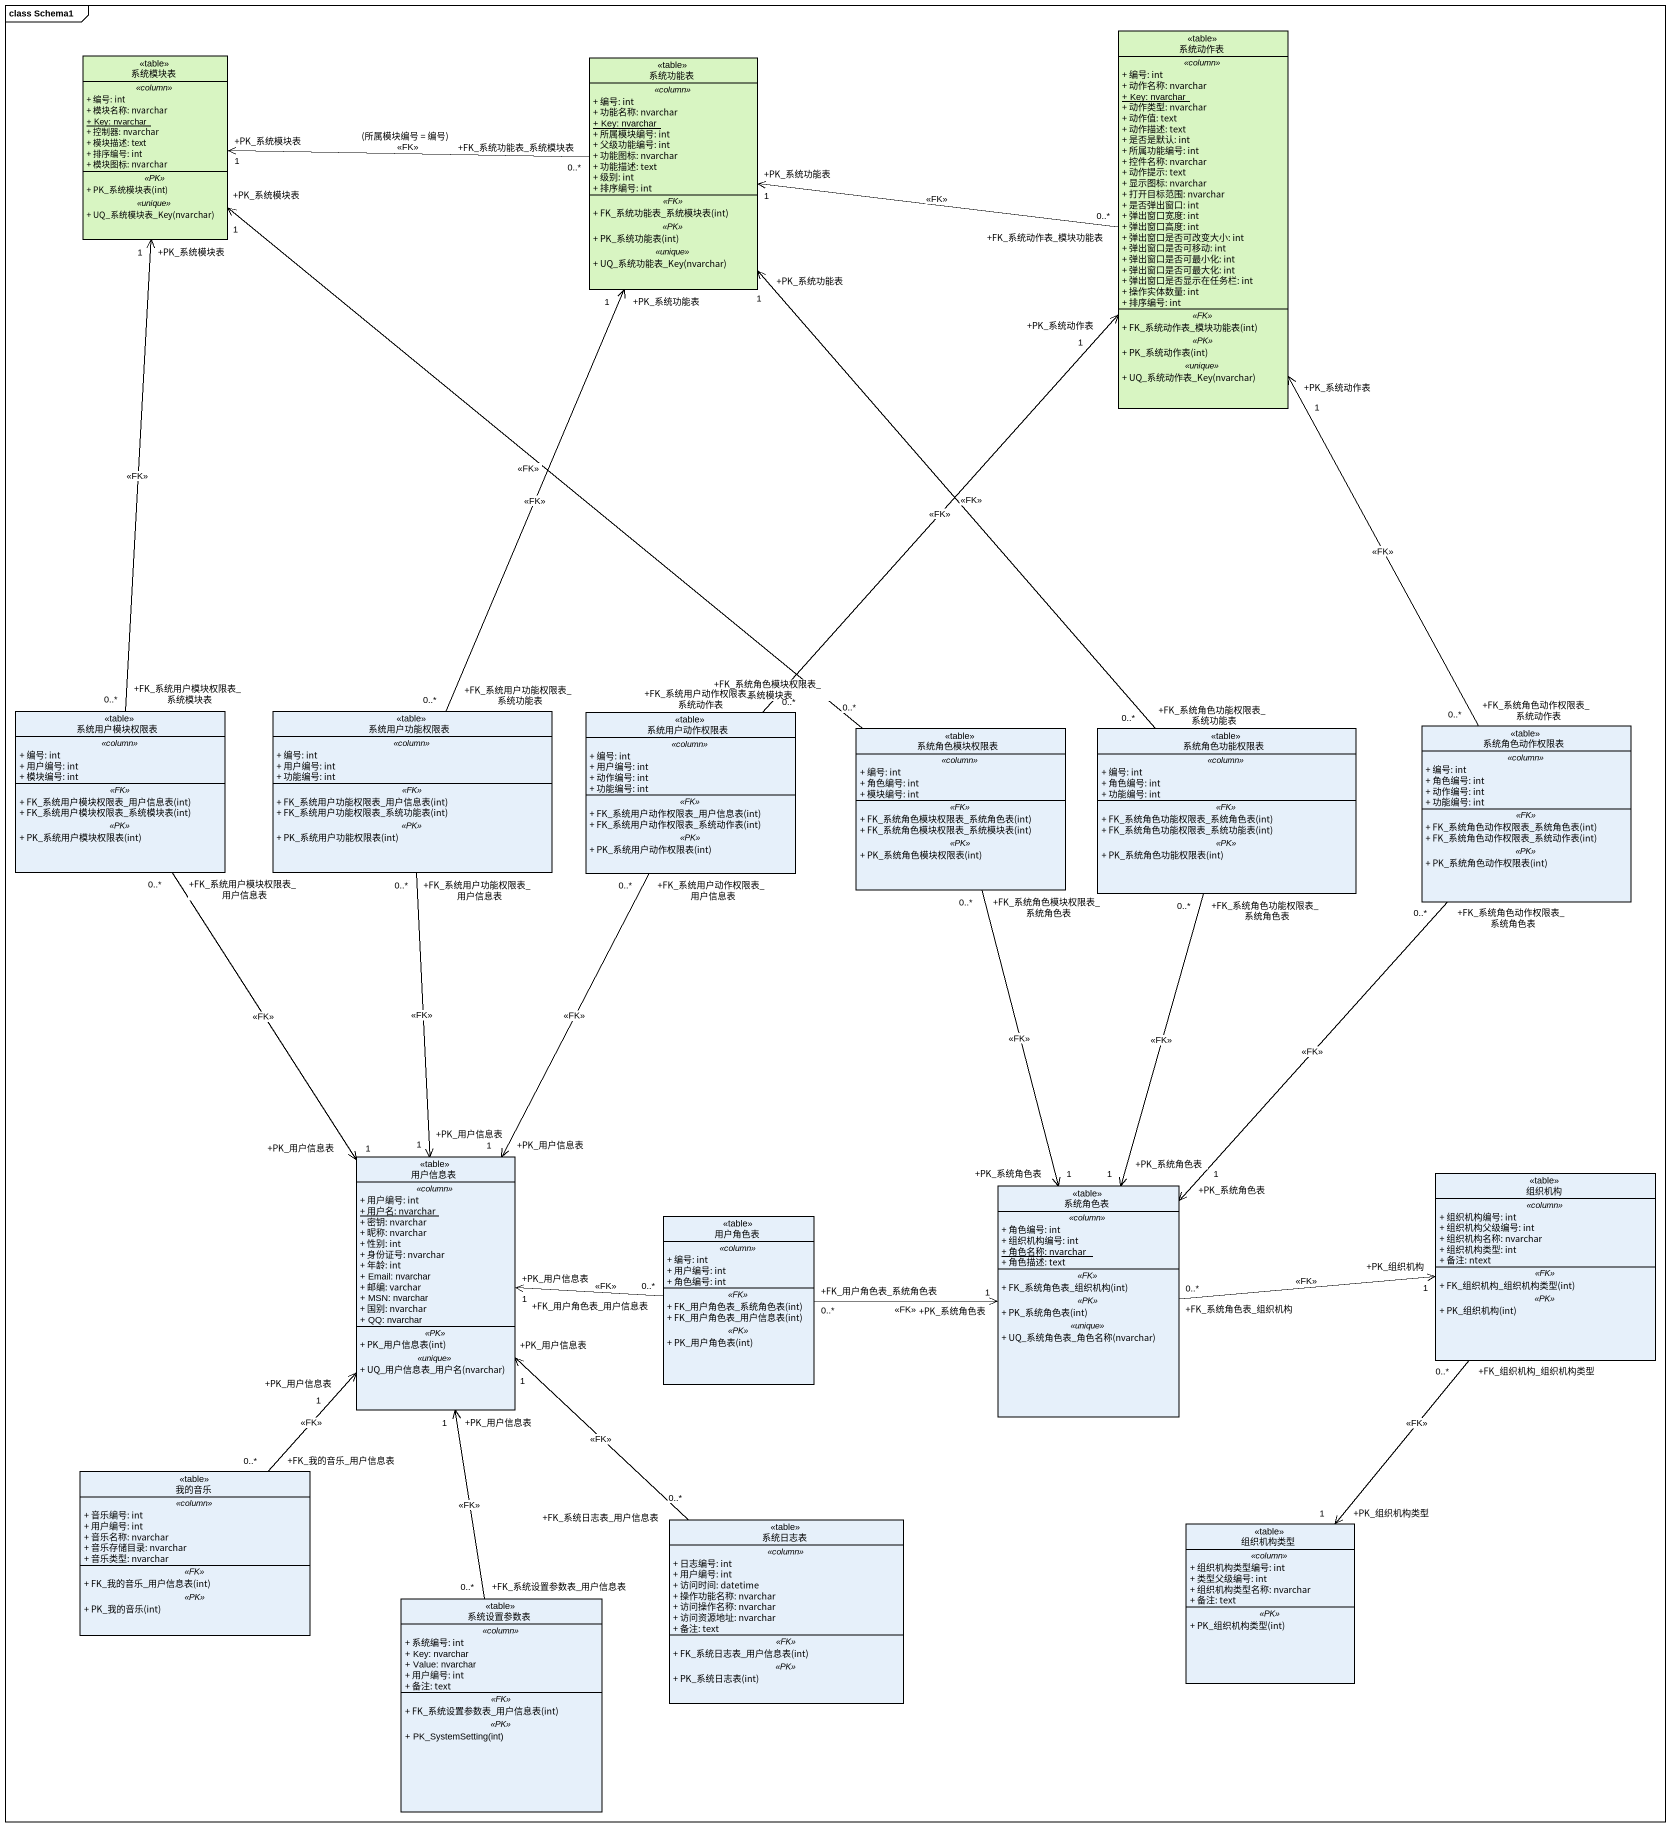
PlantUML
@startuml
mainframe class Schema1
hide circle
hide empty members
skinparam classAttributeIconSize 0
class 系统动作表 <<table>> #D8F5C2 {
  .. <<column>> ..
  + 编号: int
  + 动作名称: nvarchar
  {static} + Key: nvarchar
  + 动作类型: nvarchar
  + 动作值: text
  + 动作描述: text
  + 是否是默认: int
  + 所属功能编号: int
  + 控件名称: nvarchar
  + 动作提示: text
  + 显示图标: nvarchar
  + 打开目标范围: nvarchar
  + 是否弹出窗口: int
  + 弹出窗口宽度: int
  + 弹出窗口高度: int
  + 弹出窗口是否可改变大小: int
  + 弹出窗口是否可移动: int
  + 弹出窗口是否可最小化: int
  + 弹出窗口是否可最大化: int
  + 弹出窗口是否显示在任务栏: int
  + 操作实体数量: int
  + 排序编号: int
  .. <<FK>> ..
  + FK_系统动作表_模块功能表(int)
  .. <<PK>> ..
  + PK_系统动作表(int)
  .. <<unique>> ..
  + UQ_系统动作表_Key(nvarchar)
}
class 系统模块表 <<table>> #D8F5C2 {
  .. <<column>> ..
  + 编号: int
  + 模块名称: nvarchar
  {static} + Key: nvarchar
  + 控制器: nvarchar
  + 模块描述: text
  + 排序编号: int
  + 模块图标: nvarchar
  .. <<PK>> ..
  + PK_系统模块表(int)
  .. <<unique>> ..
  + UQ_系统模块表_Key(nvarchar)
}
class 系统功能表 <<table>> #D8F5C2 {
  .. <<column>> ..
  + 编号: int
  + 功能名称: nvarchar
  {static} + Key: nvarchar
  + 所属模块编号: int
  + 父级功能编号: int
  + 功能图标: nvarchar
  + 功能描述: text
  + 级别: int
  + 排序编号: int
  .. <<FK>> ..
  + FK_系统功能表_系统模块表(int)
  .. <<PK>> ..
  + PK_系统功能表(int)
  .. <<unique>> ..
  + UQ_系统功能表_Key(nvarchar)
}
class 系统用户模块权限表 <<table>> {
  .. <<column>> ..
  + 编号: int
  + 用户编号: int
  + 模块编号: int
  .. <<FK>> ..
  + FK_系统用户模块权限表_用户信息表(int)
  + FK_系统用户模块权限表_系统模块表(int)
  .. <<PK>> ..
  + PK_系统用户模块权限表(int)
}
class 系统用户功能权限表 <<table>> {
  .. <<column>> ..
  + 编号: int
  + 用户编号: int
  + 功能编号: int
  .. <<FK>> ..
  + FK_系统用户功能权限表_用户信息表(int)
  + FK_系统用户功能权限表_系统功能表(int)
  .. <<PK>> ..
  + PK_系统用户功能权限表(int)
}
class 系统用户动作权限表 <<table>> {
  .. <<column>> ..
  + 编号: int
  + 用户编号: int
  + 动作编号: int
  + 功能编号: int
  .. <<FK>> ..
  + FK_系统用户动作权限表_用户信息表(int)
  + FK_系统用户动作权限表_系统动作表(int)
  .. <<PK>> ..
  + PK_系统用户动作权限表(int)
}
class 系统角色模块权限表 <<table>> {
  .. <<column>> ..
  + 编号: int
  + 角色编号: int
  + 模块编号: int
  .. <<FK>> ..
  + FK_系统角色模块权限表_系统角色表(int)
  + FK_系统角色模块权限表_系统模块表(int)
  .. <<PK>> ..
  + PK_系统角色模块权限表(int)
}
class 系统角色功能权限表 <<table>> {
  .. <<column>> ..
  + 编号: int
  + 角色编号: int
  + 功能编号: int
  .. <<FK>> ..
  + FK_系统角色功能权限表_系统角色表(int)
  + FK_系统角色功能权限表_系统功能表(int)
  .. <<PK>> ..
  + PK_系统角色功能权限表(int)
}
class 系统角色动作权限表 <<table>> {
  .. <<column>> ..
  + 编号: int
  + 角色编号: int
  + 动作编号: int
  + 功能编号: int
  .. <<FK>> ..
  + FK_系统角色动作权限表_系统角色表(int)
  + FK_系统角色动作权限表_系统动作表(int)
  .. <<PK>> ..
  + PK_系统角色动作权限表(int)
}
class 用户信息表 <<table>> {
  .. <<column>> ..
  + 用户编号: int
  {static} + 用户名: nvarchar
  + 密钥: nvarchar
  + 昵称: nvarchar
  + 性别: int
  + 身份证号: nvarchar
  + 年龄: int
  + Email: nvarchar
  + 邮编: varchar
  + MSN: nvarchar
  + 国别: nvarchar
  + QQ: nvarchar
  .. <<PK>> ..
  + PK_用户信息表(int)
  .. <<unique>> ..
  + UQ_用户信息表_用户名(nvarchar)
}
class 系统角色表 <<table>> {
  .. <<column>> ..
  + 角色编号: int
  + 组织机构编号: int
  {static} + 角色名称: nvarchar
  + 角色描述: text
  .. <<FK>> ..
  + FK_系统角色表_组织机构(int)
  .. <<PK>> ..
  + PK_系统角色表(int)
  .. <<unique>> ..
  + UQ_系统角色表_角色名称(nvarchar)
}
class 组织机构 <<table>> {
  .. <<column>> ..
  + 组织机构编号: int
  + 组织机构父级编号: int
  + 组织机构名称: nvarchar
  + 组织机构类型: int
  + 备注: ntext
  .. <<FK>> ..
  + FK_组织机构_组织机构类型(int)
  .. <<PK>> ..
  + PK_组织机构(int)
}
class 用户角色表 <<table>> {
  .. <<column>> ..
  + 编号: int
  + 用户编号: int
  + 角色编号: int
  .. <<FK>> ..
  + FK_用户角色表_系统角色表(int)
  + FK_用户角色表_用户信息表(int)
  .. <<PK>> ..
  + PK_用户角色表(int)
}
class 我的音乐 <<table>> {
  .. <<column>> ..
  + 音乐编号: int
  + 用户编号: int
  + 音乐名称: nvarchar
  + 音乐存储目录: nvarchar
  + 音乐类型: nvarchar
  .. <<FK>> ..
  + FK_我的音乐_用户信息表(int)
  .. <<PK>> ..
  + PK_我的音乐(int)
}
class 系统日志表 <<table>> {
  .. <<column>> ..
  + 日志编号: int
  + 用户编号: int
  + 访问时间: datetime
  + 操作功能名称: nvarchar
  + 访问操作名称: nvarchar
  + 访问资源地址: nvarchar
  + 备注: text
  .. <<FK>> ..
  + FK_系统日志表_用户信息表(int)
  .. <<PK>> ..
  + PK_系统日志表(int)
}
class 组织机构类型 <<table>> {
  .. <<column>> ..
  + 组织机构类型编号: int
  + 类型父级编号: int
  + 组织机构类型名称: nvarchar
  + 备注: text
  .. <<PK>> ..
  + PK_组织机构类型(int)
}
class 系统设置参数表 <<table>> {
  .. <<column>> ..
  + 系统编号: int
  + Key: nvarchar
  + Value: nvarchar
  + 用户编号: int
  + 备注: text
  .. <<FK>> ..
  + FK_系统设置参数表_用户信息表(int)
  .. <<PK>> ..
  + PK_SystemSetting(int)
}
系统动作表 "+FK_系统动作表_模块功能表\n0..*" -left-> "+PK_系统功能表\n1" 系统功能表 : <<FK>>
系统功能表 "+FK_系统功能表_系统模块表\n0..*" -left-> "+PK_系统模块表\n1" 系统模块表 : (所属模块编号 = 编号)\n<<FK>>
系统用户模块权限表 "+FK_系统用户模块权限表_系统模块表\n0..*" -up-> "+PK_系统模块表\n1" 系统模块表 : <<FK>>
系统用户模块权限表 "+FK_系统用户模块权限表_用户信息表\n0..*" --> "+PK_用户信息表\n1" 用户信息表 : <<FK>>
系统用户功能权限表 "+FK_系统用户功能权限表_系统功能表\n0..*" -up-> "+PK_系统功能表\n1" 系统功能表 : <<FK>>
系统用户功能权限表 "+FK_系统用户功能权限表_用户信息表\n0..*" --> "+PK_用户信息表\n1" 用户信息表 : <<FK>>
系统用户动作权限表 "+FK_系统用户动作权限表_系统动作表\n0..*" -up-> "+PK_系统动作表\n1" 系统动作表 : <<FK>>
系统用户动作权限表 "+FK_系统用户动作权限表_用户信息表\n0..*" --> "+PK_用户信息表\n1" 用户信息表 : <<FK>>
系统角色模块权限表 "+FK_系统角色模块权限表_系统模块表\n0..*" -up-> "+PK_系统模块表\n1" 系统模块表 : <<FK>>
系统角色模块权限表 "+FK_系统角色模块权限表_系统角色表\n0..*" --> "+PK_系统角色表\n1" 系统角色表 : <<FK>>
系统角色功能权限表 "+FK_系统角色功能权限表_系统功能表\n0..*" -up-> "+PK_系统功能表\n1" 系统功能表 : <<FK>>
系统角色功能权限表 "+FK_系统角色功能权限表_系统角色表\n0..*" --> "+PK_系统角色表\n1" 系统角色表 : <<FK>>
系统角色动作权限表 "+FK_系统角色动作权限表_系统动作表\n0..*" -up-> "+PK_系统动作表\n1" 系统动作表 : <<FK>>
系统角色动作权限表 "+FK_系统角色动作权限表_系统角色表\n0..*" --> "+PK_系统角色表\n1" 系统角色表 : <<FK>>
系统角色表 "+FK_系统角色表_组织机构\n0..*" -right-> "+PK_组织机构\n1" 组织机构 : <<FK>>
组织机构 "+FK_组织机构_组织机构类型\n0..*" --> "+PK_组织机构类型\n1" 组织机构类型 : <<FK>>
用户角色表 "+FK_用户角色表_用户信息表\n0..*" -left-> "+PK_用户信息表\n1" 用户信息表 : <<FK>>
用户角色表 "+FK_用户角色表_系统角色表\n0..*" -right-> "+PK_系统角色表\n1" 系统角色表 : <<FK>>
我的音乐 "+FK_我的音乐_用户信息表\n0..*" -up-> "+PK_用户信息表\n1" 用户信息表 : <<FK>>
系统日志表 "+FK_系统日志表_用户信息表\n0..*" -up-> "+PK_用户信息表\n1" 用户信息表 : <<FK>>
系统设置参数表 "+FK_系统设置参数表_用户信息表\n0..*" -up-> "+PK_用户信息表\n1" 用户信息表 : <<FK>>
@enduml
